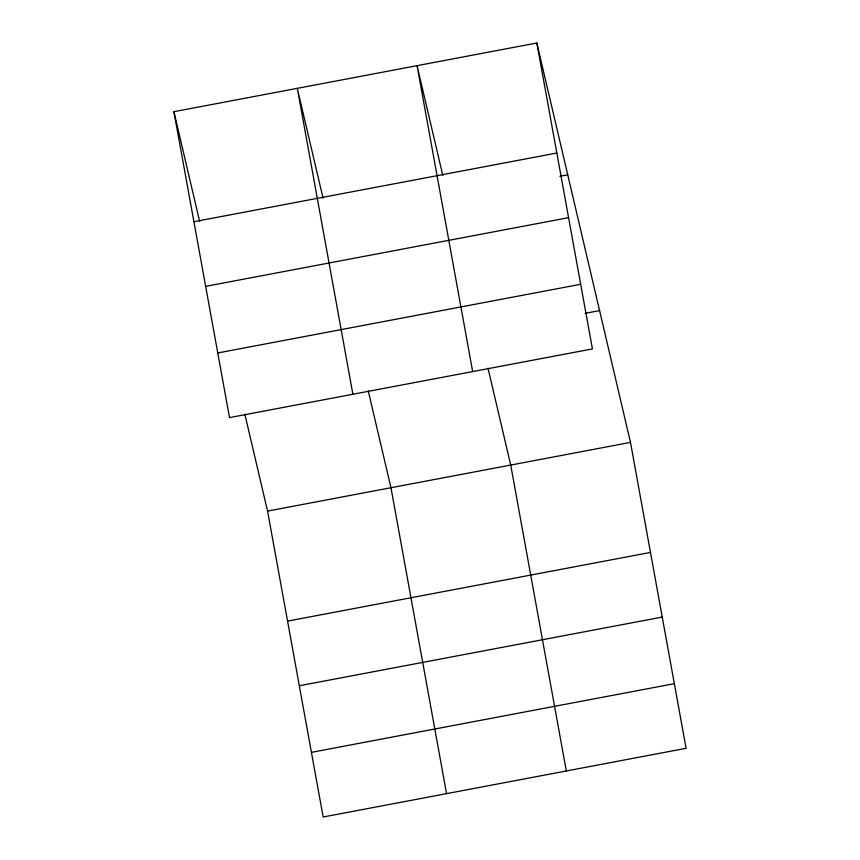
<?xml version="1.0" encoding="UTF-8"?>
<svg xmlns="http://www.w3.org/2000/svg" width="860" height="860" viewBox="0 0 860 860"><rect width="100%" height="100%" fill="white"/><g stroke="black" fill="none" stroke-linecap="round" stroke-linejoin="round"><path stroke-width="1.29" d="M536.833 43L592.433 348.913L229.512 417.605L173.913 111.692L536.833 43L630.487 442.395L686.087 748.308L323.166 817L267.567 511.087L244.842 414.176M193.908 221.719L556.828 153.026M559.849 176.3L567.74 174.806M205.658 286.358L568.578 217.666M217.763 352.955L580.683 284.273M585.112 313.341L599.581 310.6M267.567 511.087L630.487 442.395M287.562 621.113L650.482 552.421M299.312 685.753L662.232 617.071M311.417 752.36L674.337 683.668M442.825 175.504L417.068 65.672L472.667 371.584M487.996 368.155L510.722 465.066L566.321 770.979M323.059 198.166L297.313 88.333L352.901 394.245M368.241 390.816L390.967 487.727L446.555 793.651M173.913 111.692L199.671 221.525"/></g></svg>
